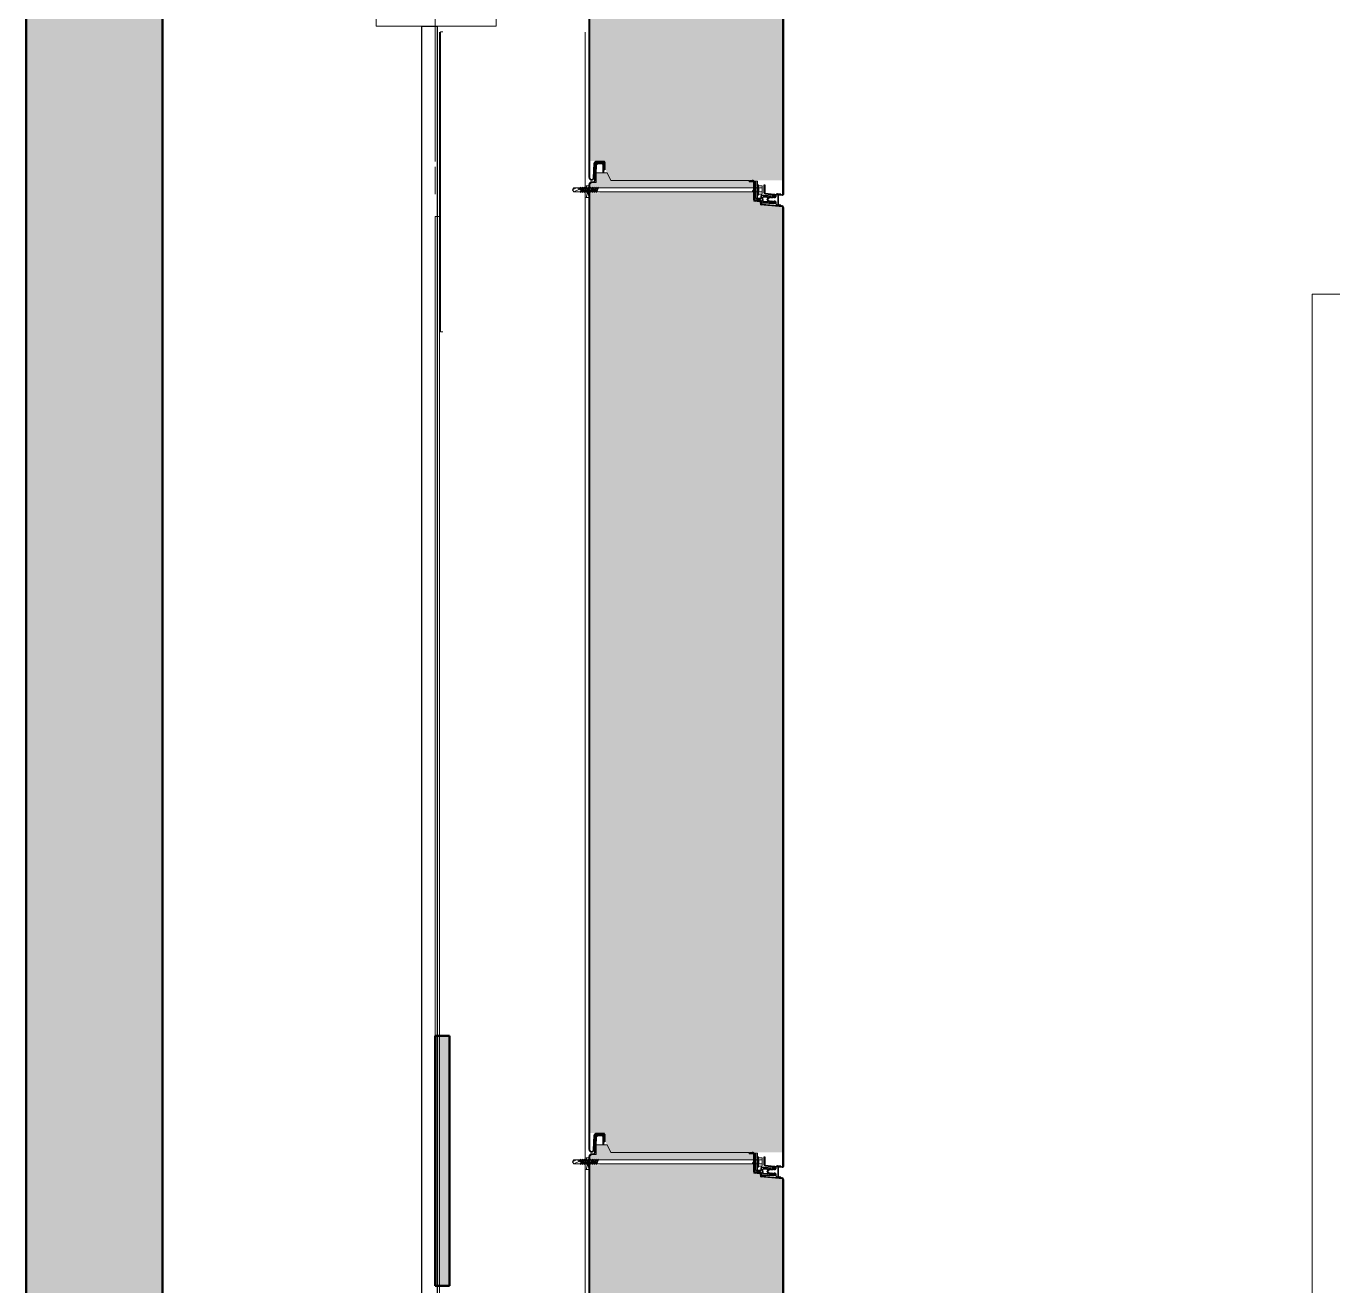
# Model space of a CAD drawing. Header units: millimetres. Extents: x -54677 to 188015, y -4000 to 32873.
# Drawn here: x 185647 to 186999, y 21517 to 22813 of the extents above; entities that cross this region are included whole.
import ezdxf

# ---------------------------------------------------------------- set-up
doc = ezdxf.new("R2010")
doc.units = ezdxf.units.MM
doc.header["$MEASUREMENT"] = 0
doc.linetypes.add('Dashed', pattern=[112.888889, 56.444445, -56.444445])
doc.linetypes.add('Double Dashed', pattern=[218.722215, 105.83333, -42.333331, 28.222222, -42.333331])
for name, color, linetype, lineweight in [('2D Layer_Pen_No__1', 7, 'Continuous', 13), ('2D Layer_Pen_No__173', 1, 'Continuous', 18), ('2D Layer_Pen_No__194', 7, 'Continuous', 25), ('2D Layer_Pen_No__3', 7, 'Continuous', 18), ('2D Layer_Pen_No__4', 7, 'Continuous', 20), ('2D Layer_Pen_No__5', 7, 'Continuous', 25), ('2D Layer_Pen_No__7', 7, 'Continuous', 35), ('New_2D Layer_Pen_No__1', 7, 'Continuous', 13), ('New_2D Layer_Pen_No__160', 5, 'Continuous', 200), ('New_2D Layer_Pen_No__87', 8, 'Continuous', 20), ('New_2D Layer_Pen_No__88', 8, 'Continuous', 20), ('New_2D Layer_Pen_No__90', 8, 'Continuous', 20)]:
    doc.layers.add(name, color=color, linetype=linetype, lineweight=lineweight)
for name, color, linetype, lineweight, true_color in [('2D Layer_Pen_No__241', 7, 'Continuous', 13, 0xc30c20), ('2D Layer_Pen_No__81', 7, 'Continuous', 20, 0x6a6a6a), ('New_2D Layer_Pen_No__147', 7, 'Continuous', 0, 0x606060), ('New_2D Layer_Pen_No__27', 7, 'Continuous', 50, 0x2a2a2a), ('New_2D Layer_Pen_No__30', 7, 'Continuous', 50, 0x2a2a2a)]:
    doc.layers.add(name, color=color, linetype=linetype, lineweight=lineweight, true_color=true_color)

msp = doc.modelspace()

# ---------------------------------------------------------------- hatches: boundary and pattern name
at = {"layer": '2D Layer_Pen_No__3', "linetype": 'Continuous'}
for points in [[(186235.7, 22671.6), (186239.7, 22671.6, -0.414214), (186241.3, 22669.9), (186242.2, 22669.9), (186242.2, 22672.5, 0.414214), (186241.2, 22673.6), (186234.1, 22673.6, 0.39896), (186232.1, 22671.7), (186232, 22669.9), (186233.2, 22669.9, -0.304072)], [(186235.7, 21671.6), (186239.7, 21671.6, -0.414214), (186241.3, 21669.9), (186242.2, 21669.9), (186242.2, 21672.5, 0.414214), (186241.2, 21673.6), (186234.1, 21673.6, 0.39896), (186232.1, 21671.7), (186232, 21669.9), (186233.2, 21669.9, -0.304072)]]:
    msp.add_hatch(color=256, dxfattribs=at).paths.add_polyline_path(points)
h = msp.add_hatch(dxfattribs=at)
h.set_pattern_fill('ANSI31_0002', color=256, style=0, pattern_type=2)
h.set_pattern_definition([(45, (185468.97, 22000.53), (-220.97, 220.97), [])])
h.paths.add_polyline_path([(186232, 22669.9), (186233.2, 22669.9, -0.304072), (186235.7, 22671.6), (186239.7, 22671.6, -0.414214), (186241.3, 22669.9), (186242.2, 22669.9), (186242.2, 22672.5, 0.414214), (186241.2, 22673.6), (186234.1, 22673.6, 0.39896), (186232.1, 22671.7)])
h = msp.add_hatch(dxfattribs=at)
h.set_pattern_fill('ANSI31_0002', color=256, style=0, pattern_type=2)
h.set_pattern_definition([(45, (185468.97, 21000.53), (-220.97, 220.97), [])])
h.paths.add_polyline_path([(186232, 21669.9), (186233.2, 21669.9, -0.304072), (186235.7, 21671.6), (186239.7, 21671.6, -0.414214), (186241.3, 21669.9), (186242.2, 21669.9), (186242.2, 21672.5, 0.414214), (186241.2, 21673.6), (186234.1, 21673.6, 0.39896), (186232.1, 21671.7)])
at = {"layer": '2D Layer_Pen_No__4', "linetype": 'Continuous', "lineweight": 0, "true_color": 0x000000}
for points in [[(186226.8, 23540), (186226.8, 22674), (186226.8, 22674.1), (186243.8, 22674.1), (186243.8, 22664.1), (186248.8, 22654.1), (186425.8, 22654.1), (186425.8, 23540)], [(186235.4, 22647.2), (186236.1, 22646.4), (186395.8, 22646.4), (186395.8, 22652.3, 0.085197), (186395.8, 22652.7), (186391.1, 22652.7), (186391.1, 22654.1), (186248.8, 22654.1), (186244.9, 22661.9), (186233.6, 22661.9), (186233.6, 22651.9), (186228.8, 22651.9), (186226.8, 22649.9), (186226.8, 22646.4), (186227.1, 22646.4), (186227.4, 22647.2), (186227.1, 22646), (186227.2, 22646), (186227.5, 22645.3), (186227.6, 22645.3), (186228.1, 22646.4), (186227.4, 22647.2)], [(186425.8, 22540), (186425.8, 22616), (186425.8, 22627), (186418.2, 22627.6), (186416.3, 22627.8), (186402.8, 22629), (186402.8, 22631.6, 0.177727), (186402.7, 22632), (186395.8, 22632.7), (186395.8, 22642), (186395.4, 22642.4), (186237.6, 22642.4), (186236.7, 22640.5), (186236.4, 22641.3), (186235.3, 22641.3), (186234.7, 22640.5), (186234.4, 22641.3), (186233.3, 22641.3), (186232.7, 22640.5), (186232.4, 22641.3), (186231.3, 22641.3), (186230.7, 22640.5), (186230.4, 22641.3), (186229.3, 22641.3), (186228.7, 22640.5), (186228.4, 22641.3), (186227.3, 22641.3), (186226.8, 22640.7), (186226.8, 22540)], [(186226.8, 22540), (186226.8, 21674), (186226.8, 21674.1), (186243.8, 21674.1), (186243.8, 21664.1), (186248.8, 21654.1), (186425.8, 21654.1), (186425.8, 22540)], [(186235.4, 21647.2), (186236.1, 21646.4), (186395.8, 21646.4), (186395.8, 21652.3, 0.085197), (186395.8, 21652.7), (186391.1, 21652.7), (186391.1, 21654.1), (186248.8, 21654.1), (186244.9, 21661.9), (186233.6, 21661.9), (186233.6, 21651.9), (186228.8, 21651.9), (186226.8, 21649.9), (186226.8, 21646.4), (186227.1, 21646.4), (186227.4, 21647.2), (186227.1, 21646), (186227.2, 21646), (186227.5, 21645.3), (186227.6, 21645.3), (186228.1, 21646.4), (186227.4, 21647.2)], [(186425.8, 21540), (186425.8, 21616), (186425.8, 21627), (186418.2, 21627.6), (186416.3, 21627.8), (186402.8, 21629), (186402.8, 21631.6, 0.177727), (186402.7, 21632), (186395.8, 21632.7), (186395.8, 21642), (186395.4, 21642.4), (186237.6, 21642.4), (186236.7, 21640.5), (186236.4, 21641.3), (186235.3, 21641.3), (186234.7, 21640.5), (186234.4, 21641.3), (186233.3, 21641.3), (186232.7, 21640.5), (186232.4, 21641.3), (186231.3, 21641.3), (186230.7, 21640.5), (186230.4, 21641.3), (186229.3, 21641.3), (186228.7, 21640.5), (186228.4, 21641.3), (186227.3, 21641.3), (186226.8, 21640.7), (186226.8, 21540)], [(186226.8, 21540), (186226.8, 20674), (186226.8, 20674.1), (186243.8, 20674.1), (186243.8, 20664.1), (186248.8, 20654.1), (186425.8, 20654.1), (186425.8, 21540)]]:
    msp.add_hatch(color=178, dxfattribs=at).paths.add_polyline_path(points)
at = {"layer": '2D Layer_Pen_No__4', "linetype": 'Continuous'}
h = msp.add_hatch(dxfattribs=at)
h.set_pattern_fill('INSUL_0002', color=256, style=0, pattern_type=2)
h.set_pattern_definition([(45, (185668.7, 21650), (-1591, 1591), []), (45, (185138.4, 22180.3), (-1591, 1591), [750, -750]), (45, (184608, 22710.7), (-1591, 1591), [750, -750])])
h.paths.add_polyline_path([(186397.9, 22646.4), (186395.8, 22652.3, 0.085197), (186395.8, 22652.7), (186391.1, 22652.7), (186391.1, 22654.1), (186248.8, 22654.1), (186244.9, 22661.9), (186233.6, 22661.9), (186233.6, 22651.9), (186228.8, 22651.9), (186226.8, 22649.9), (186226.8, 22645.6), (186227.2, 22646), (186227.5, 22645.3), (186228.5, 22645.3), (186229.2, 22646), (186229.5, 22645.3), (186230.5, 22645.3), (186231.2, 22646), (186231.5, 22645.3), (186232.5, 22645.3), (186233.2, 22646), (186233.5, 22645.3), (186234.5, 22645.3), (186235.2, 22646), (186237.6, 22646.4)])
h = msp.add_hatch(dxfattribs=at)
h.set_pattern_fill('INSUL_0002', color=256, style=0, pattern_type=2)
h.set_pattern_definition([(45, (185668.7, 20650), (-1591, 1591), []), (45, (185138.4, 21180.3), (-1591, 1591), [750, -750]), (45, (184608, 21710.7), (-1591, 1591), [750, -750])])
h.paths.add_polyline_path([(186397.9, 21646.4), (186395.8, 21652.3, 0.085197), (186395.8, 21652.7), (186391.1, 21652.7), (186391.1, 21654.1), (186248.8, 21654.1), (186244.9, 21661.9), (186233.6, 21661.9), (186233.6, 21651.9), (186228.8, 21651.9), (186226.8, 21649.9), (186226.8, 21645.6), (186227.2, 21646), (186227.5, 21645.3), (186228.5, 21645.3), (186229.2, 21646), (186229.5, 21645.3), (186230.5, 21645.3), (186231.2, 21646), (186231.5, 21645.3), (186232.5, 21645.3), (186233.2, 21646), (186233.5, 21645.3), (186234.5, 21645.3), (186235.2, 21646), (186237.6, 21646.4)])
at = {"layer": '2D Layer_Pen_No__7', "linetype": 'Continuous'}
h = msp.add_hatch(dxfattribs=at)
h.set_pattern_fill('ANSI31_0002', color=256, style=0, pattern_type=2)
h.set_pattern_definition([(135, (186303.94, 22518.55), (265.17, 265.17), [])])
h.paths.add_polyline_path([(186409.8, 22635, 0.512725), (186409.8, 22634.2), (186412.8, 22632.1, 0.645734), (186413.1, 22632.3), (186413, 22632.6), (186415.4, 22632.6), (186416.2, 22632.1, 0.645734), (186416.5, 22632.3), (186416.4, 22632.6), (186417.9, 22632.6, -0.414214), (186418.4, 22632.1), (186418.4, 22630.8, 0.185503), (186418.6, 22630.1), (186419.9, 22628.7, 0.189692), (186420.6, 22628.4), (186423.3, 22628.1, 0.78441), (186423.4, 22628.7), (186421.7, 22629.1, -0.34718), (186420.9, 22630.1), (186420.9, 22638.4, -0.396857), (186421.8, 22639.4), (186423.5, 22639.5, 0.78441), (186423.5, 22640.1), (186420.2, 22640.4, 0.235302), (186419.4, 22640), (186418.6, 22639.2, 0.185503), (186418.4, 22638.5), (186418.4, 22637.1, -0.414214), (186417.9, 22636.6), (186416.4, 22636.6), (186416.5, 22637, 0.645734), (186416.2, 22637.2), (186415.4, 22636.6), (186413, 22636.6), (186413.1, 22637, 0.645734), (186412.8, 22637.2)])
h.paths.add_polyline_path([(186411.2, 22634.5, -0.512725), (186411.2, 22634.8), (186412.4, 22635.6, -0.157084), (186412.6, 22635.7), (186414.9, 22635.7), (186414.4, 22634.6), (186414.9, 22633.5), (186412.6, 22633.5, -0.157084), (186412.4, 22633.6)], flags=0)
h.paths.add_polyline_path([(186415.3, 22634.6), (186415.8, 22635.7), (186418.7, 22635.7, -0.414214), (186418.9, 22635.5), (186418.9, 22633.7, -0.414214), (186418.7, 22633.5), (186415.8, 22633.5)], flags=0)
h = msp.add_hatch(dxfattribs=at)
h.set_pattern_fill('ANSI31_0002', color=256, style=0, pattern_type=2)
h.set_pattern_definition([(135, (186303.94, 21518.55), (265.17, 265.17), [])])
h.paths.add_polyline_path([(186409.8, 21635, 0.512725), (186409.8, 21634.2), (186412.8, 21632.1, 0.645734), (186413.1, 21632.3), (186413, 21632.6), (186415.4, 21632.6), (186416.2, 21632.1, 0.645734), (186416.5, 21632.3), (186416.4, 21632.6), (186417.9, 21632.6, -0.414214), (186418.4, 21632.1), (186418.4, 21630.8, 0.185503), (186418.6, 21630.1), (186419.9, 21628.7, 0.189692), (186420.6, 21628.4), (186423.3, 21628.1, 0.78441), (186423.4, 21628.7), (186421.7, 21629.1, -0.34718), (186420.9, 21630.1), (186420.9, 21638.4, -0.396857), (186421.8, 21639.4), (186423.5, 21639.5, 0.78441), (186423.5, 21640.1), (186420.2, 21640.4, 0.235302), (186419.4, 21640), (186418.6, 21639.2, 0.185503), (186418.4, 21638.5), (186418.4, 21637.1, -0.414214), (186417.9, 21636.6), (186416.4, 21636.6), (186416.5, 21637, 0.645734), (186416.2, 21637.2), (186415.4, 21636.6), (186413, 21636.6), (186413.1, 21637, 0.645734), (186412.8, 21637.2)])
h.paths.add_polyline_path([(186411.2, 21634.5, -0.512725), (186411.2, 21634.8), (186412.4, 21635.6, -0.157084), (186412.6, 21635.7), (186414.9, 21635.7), (186414.4, 21634.6), (186414.9, 21633.5), (186412.6, 21633.5, -0.157084), (186412.4, 21633.6)], flags=0)
h.paths.add_polyline_path([(186415.3, 21634.6), (186415.8, 21635.7), (186418.7, 21635.7, -0.414214), (186418.9, 21635.5), (186418.9, 21633.7, -0.414214), (186418.7, 21633.5), (186415.8, 21633.5)], flags=0)
at = {"layer": 'New_2D Layer_Pen_No__147', "linetype": 'Continuous'}
h = msp.add_hatch(dxfattribs=at)
h.set_pattern_fill('Structural_Concrete_0002', color=256, style=0, pattern_type=2)
h.set_pattern_definition([(45, (160184.87, 11417.11), (-73.4847, 73.4847), [10, -50]), (45, (160169.34, 11475.06), (-73.4847, 73.4847), [10, -50]), (105, (160184.87, 11417.11), (100.38196, 26.89726), [10, -50]), (105, (160227.3, 11459.54), (100.38196, 26.89726), [10, -50]), (165, (160191.94, 11424.18), (26.89726, 100.38196), [10, -50]), (165, (160234.37, 11466.61), (26.89726, 100.38196), [10, -50]), (45, (160177.802, 11424.18), (-14.142136, 14.142136), [0, -20, 0, -30]), (90, (160184.873, 11431.25), (-20, 0), [0, -15, 0, -25])])
h.paths.add_polyline_path([(185647.3, 11367.1), (185787.3, 11367.1), (185787.3, 31517.1), (185647.3, 31517.1)])
at = {"layer": 'New_2D Layer_Pen_No__160', "linetype": 'Continuous', "lineweight": 0, "true_color": 0x00007f}
msp.add_hatch(color=176, dxfattribs=at).paths.add_polyline_path([(186082.9, 21774.2), (186067.9, 21774.2), (186067.9, 21517), (186082.9, 21517)])

# ---------------------------------------------------------------- linework, layer by layer
at = {"layer": '2D Layer_Pen_No__1', "linetype": 'Continuous'}
for p, q in [((186399.5, 22653.4), (186396.5, 22653.4)), ((186396.5, 22653.4), (186396.5, 22653.1)), ((186399.5, 22644.4), (186399.5, 22653.4)), ((186400.7, 22649.7), (186399.5, 22649.7)), ((186399.5, 22649.7), (186399.5, 22639.1)), ((186400.7, 22639.1), (186400.7, 22649.7)), ((186209.3, 22644.4), (186213.5, 22646.4)), ((186209.3, 22644.4), (186210.6, 22646.4)), ((186209.3, 22644.4), (186210.6, 22642.4)), ((186217.1, 22646.4), (186210.6, 22646.4)), ((186210.6, 22642.4), (186215.8, 22644.7)), ((186217, 22642.4), (186210.6, 22642.4)), ((186213.5, 22646.4), (186216.4, 22645.6)), ((186216.4, 22645.6), (186215.8, 22644.7)), ((186217.3, 22642.4), (186216.3, 22642.4)), ((186217.4, 22647.2), (186217, 22645.4)), ((186217.4, 22647.2), (186217, 22646.1)), ((186218.1, 22646.4), (186217, 22644)), ((186217, 22646.1), (186217, 22644)), ((186219.4, 22647.2), (186217.3, 22642.4)), ((186217.3, 22642.4), (186217.9, 22641.7)), ((186218.1, 22646.4), (186217.4, 22647.2)), ((186219.4, 22647.2), (186217.9, 22641.7)), ((186220.1, 22646.4), (186217.9, 22641.7)), ((186219.1, 22646.4), (186218.1, 22646.4)), ((186219.3, 22642.4), (186218.3, 22642.4)), ((186221.4, 22647.2), (186219.3, 22642.4)), ((186219.3, 22642.4), (186219.9, 22641.7)), ((186220.1, 22646.4), (186219.4, 22647.2)), ((186221.4, 22647.2), (186219.9, 22641.7)), ((186222.1, 22646.4), (186219.9, 22641.7)), ((186221.1, 22646.4), (186220.1, 22646.4)), ((186221.3, 22642.4), (186220.3, 22642.4)), ((186223.4, 22647.2), (186221.3, 22642.4)), ((186221.3, 22642.4), (186221.9, 22641.7)), ((186222.1, 22646.4), (186221.4, 22647.2)), ((186223.4, 22647.2), (186221.9, 22641.7)), ((186224.1, 22646.4), (186221.9, 22641.7)), ((186223.1, 22646.4), (186222.1, 22646.4)), ((186223.3, 22642.4), (186222.3, 22642.4)), ((186225.4, 22647.2), (186223.3, 22642.4)), ((186223.3, 22642.4), (186223.9, 22641.7)), ((186224.1, 22646.4), (186223.4, 22647.2)), ((186225.4, 22647.2), (186223.9, 22641.7)), ((186226.1, 22646.4), (186223.9, 22641.7)), ((186225.1, 22646.4), (186224.1, 22646.4)), ((186225.3, 22642.4), (186224.3, 22642.4)), ((186227.4, 22647.2), (186225.3, 22642.4)), ((186225.3, 22642.4), (186225.9, 22641.7)), ((186226.1, 22646.4), (186225.4, 22647.2)), ((186227.4, 22647.2), (186225.9, 22641.7)), ((186228.1, 22646.4), (186225.9, 22641.7)), ((186227.1, 22646.4), (186226.1, 22646.4)), ((186227.3, 22642.4), (186226.3, 22642.4)), ((186229.4, 22647.2), (186227.3, 22642.4)), ((186227.3, 22642.4), (186227.9, 22641.7)), ((186228.1, 22646.4), (186227.4, 22647.2)), ((186229.4, 22647.2), (186227.9, 22641.7)), ((186230.1, 22646.4), (186227.9, 22641.7)), ((186229.1, 22646.4), (186228.1, 22646.4)), ((186229.3, 22642.4), (186228.3, 22642.4)), ((186231.4, 22647.2), (186229.3, 22642.4)), ((186229.3, 22642.4), (186229.9, 22641.7)), ((186230.1, 22646.4), (186229.4, 22647.2)), ((186231.4, 22647.2), (186229.9, 22641.7)), ((186232.1, 22646.4), (186229.9, 22641.7)), ((186231.1, 22646.4), (186230.1, 22646.4)), ((186231.3, 22642.4), (186230.3, 22642.4)), ((186233.4, 22647.2), (186231.3, 22642.4)), ((186231.3, 22642.4), (186231.9, 22641.7)), ((186232.1, 22646.4), (186231.4, 22647.2)), ((186233.4, 22647.2), (186231.9, 22641.7)), ((186234.1, 22646.4), (186231.9, 22641.7)), ((186233.1, 22646.4), (186232.1, 22646.4)), ((186233.3, 22642.4), (186232.3, 22642.4)), ((186235.4, 22647.2), (186233.3, 22642.4)), ((186233.3, 22642.4), (186233.9, 22641.7)), ((186234.1, 22646.4), (186233.4, 22647.2)), ((186235.4, 22647.2), (186233.9, 22641.7)), ((186236.1, 22646.4), (186233.9, 22641.7)), ((186235.1, 22646.4), (186234.1, 22646.4)), ((186399.5, 22642.4), (186234.3, 22642.4)), ((186236.1, 22646.4), (186235.4, 22647.2)), ((186399.5, 22646.4), (186236.1, 22646.4)), ((186400.7, 22639.1), (186399.5, 22639.1)), ((186399.5, 22635.5), (186399.5, 22639.1)), ((186404, 22648.7), (186400.7, 22648.7)), ((186404.1, 22646.5), (186400.7, 22646.5)), ((186404.1, 22642.3), (186400.7, 22642.3)), ((186404, 22640.1), (186400.7, 22640.1)), ((186401.1, 22642.3), (186401.1, 22646.5)), ((186404.5, 22644.4), (186404.5, 22647.5)), ((186404.5, 22644.4), (186404.5, 22641.3)), ((186399.5, 21653.4), (186396.5, 21653.4)), ((186396.5, 21653.4), (186396.5, 21653.1)), ((186399.5, 21644.4), (186399.5, 21653.4)), ((186400.7, 21649.7), (186399.5, 21649.7)), ((186399.5, 21649.7), (186399.5, 21639.1)), ((186400.7, 21639.1), (186400.7, 21649.7)), ((186209.3, 21644.4), (186213.5, 21646.4)), ((186209.3, 21644.4), (186210.6, 21646.4)), ((186209.3, 21644.4), (186210.6, 21642.4)), ((186217.1, 21646.4), (186210.6, 21646.4)), ((186210.6, 21642.4), (186215.8, 21644.7)), ((186217, 21642.4), (186210.6, 21642.4)), ((186213.5, 21646.4), (186216.4, 21645.6)), ((186216.4, 21645.6), (186215.8, 21644.7)), ((186217.3, 21642.4), (186216.3, 21642.4)), ((186217.4, 21647.2), (186217, 21645.4)), ((186217.4, 21647.2), (186217, 21646.1)), ((186218.1, 21646.4), (186217, 21644)), ((186217, 21646.1), (186217, 21644)), ((186219.4, 21647.2), (186217.3, 21642.4)), ((186217.3, 21642.4), (186217.9, 21641.7)), ((186218.1, 21646.4), (186217.4, 21647.2)), ((186219.4, 21647.2), (186217.9, 21641.7)), ((186220.1, 21646.4), (186217.9, 21641.7)), ((186219.1, 21646.4), (186218.1, 21646.4)), ((186219.3, 21642.4), (186218.3, 21642.4)), ((186221.4, 21647.2), (186219.3, 21642.4)), ((186219.3, 21642.4), (186219.9, 21641.7)), ((186220.1, 21646.4), (186219.4, 21647.2)), ((186221.4, 21647.2), (186219.9, 21641.7)), ((186222.1, 21646.4), (186219.9, 21641.7)), ((186221.1, 21646.4), (186220.1, 21646.4)), ((186221.3, 21642.4), (186220.3, 21642.4)), ((186223.4, 21647.2), (186221.3, 21642.4)), ((186221.3, 21642.4), (186221.9, 21641.7)), ((186222.1, 21646.4), (186221.4, 21647.2)), ((186223.4, 21647.2), (186221.9, 21641.7)), ((186224.1, 21646.4), (186221.9, 21641.7)), ((186223.1, 21646.4), (186222.1, 21646.4)), ((186223.3, 21642.4), (186222.3, 21642.4)), ((186225.4, 21647.2), (186223.3, 21642.4)), ((186223.3, 21642.4), (186223.9, 21641.7)), ((186224.1, 21646.4), (186223.4, 21647.2)), ((186225.4, 21647.2), (186223.9, 21641.7)), ((186226.1, 21646.4), (186223.9, 21641.7)), ((186225.1, 21646.4), (186224.1, 21646.4)), ((186225.3, 21642.4), (186224.3, 21642.4)), ((186227.4, 21647.2), (186225.3, 21642.4)), ((186225.3, 21642.4), (186225.9, 21641.7)), ((186226.1, 21646.4), (186225.4, 21647.2)), ((186227.4, 21647.2), (186225.9, 21641.7)), ((186228.1, 21646.4), (186225.9, 21641.7)), ((186227.1, 21646.4), (186226.1, 21646.4)), ((186227.3, 21642.4), (186226.3, 21642.4)), ((186229.4, 21647.2), (186227.3, 21642.4)), ((186227.3, 21642.4), (186227.9, 21641.7)), ((186228.1, 21646.4), (186227.4, 21647.2)), ((186229.4, 21647.2), (186227.9, 21641.7)), ((186230.1, 21646.4), (186227.9, 21641.7)), ((186229.1, 21646.4), (186228.1, 21646.4)), ((186229.3, 21642.4), (186228.3, 21642.4)), ((186231.4, 21647.2), (186229.3, 21642.4)), ((186229.3, 21642.4), (186229.9, 21641.7)), ((186230.1, 21646.4), (186229.4, 21647.2)), ((186231.4, 21647.2), (186229.9, 21641.7)), ((186232.1, 21646.4), (186229.9, 21641.7)), ((186231.1, 21646.4), (186230.1, 21646.4)), ((186231.3, 21642.4), (186230.3, 21642.4)), ((186233.4, 21647.2), (186231.3, 21642.4)), ((186231.3, 21642.4), (186231.9, 21641.7)), ((186232.1, 21646.4), (186231.4, 21647.2)), ((186233.4, 21647.2), (186231.9, 21641.7)), ((186234.1, 21646.4), (186231.9, 21641.7)), ((186233.1, 21646.4), (186232.1, 21646.4)), ((186233.3, 21642.4), (186232.3, 21642.4)), ((186235.4, 21647.2), (186233.3, 21642.4)), ((186233.3, 21642.4), (186233.9, 21641.7)), ((186234.1, 21646.4), (186233.4, 21647.2)), ((186235.4, 21647.2), (186233.9, 21641.7)), ((186236.1, 21646.4), (186233.9, 21641.7)), ((186235.1, 21646.4), (186234.1, 21646.4)), ((186399.5, 21642.4), (186234.3, 21642.4)), ((186236.1, 21646.4), (186235.4, 21647.2)), ((186399.5, 21646.4), (186236.1, 21646.4)), ((186400.7, 21639.1), (186399.5, 21639.1)), ((186399.5, 21635.5), (186399.5, 21639.1)), ((186404, 21648.7), (186400.7, 21648.7)), ((186404.1, 21646.5), (186400.7, 21646.5)), ((186404.1, 21642.3), (186400.7, 21642.3)), ((186404, 21640.1), (186400.7, 21640.1)), ((186401.1, 21642.3), (186401.1, 21646.5)), ((186404.5, 21644.4), (186404.5, 21647.5)), ((186404.5, 21644.4), (186404.5, 21641.3))]:
    msp.add_line(p, q, dxfattribs=at)
for centre, radius, start, end in [((186402.9, 22647.5), 1.55, 318.7018, 49.0336), ((186402.9, 22641.3), 1.55, 310.9664, 41.2982), ((186397.9, 22644.3), 6.54, 1.0349, 19.8241), ((186397.9, 22644.5), 6.54, 340.1759, 358.9651), ((186402.9, 21647.5), 1.55, 318.7018, 49.0336), ((186402.9, 21641.3), 1.55, 310.9664, 41.2982), ((186397.9, 21644.3), 6.54, 1.0349, 19.8241), ((186397.9, 21644.5), 6.54, 340.1759, 358.9651)]:
    msp.add_arc(centre, radius, start, end, dxfattribs=at)
at = {"layer": '2D Layer_Pen_No__173', "linetype": 'Double Dashed'}
msp.add_line((186067.9, 32440), (186067.9, 10068), dxfattribs=at)
at = {"layer": '2D Layer_Pen_No__194', "linetype": 'Continuous', "flags": 128}
msp.add_lwpolyline([(186054.4, 22812.7), (186069.9, 22812.7), (186069.9, 19466.7), (186054.4, 19466.7)], close=True, dxfattribs=at)
at = {"layer": '2D Layer_Pen_No__241', "linetype": 'Dashed'}
msp.add_line((186067.9, 9917.1), (186067.9, 32404.7), dxfattribs=at)
at = {"layer": '2D Layer_Pen_No__3', "linetype": 'Continuous'}
for p, q in [((186232.1, 22671.7), (186232, 22669.9)), ((186232.1, 22671.7), (186232, 22669.9)), ((186233.2, 22669.9), (186232, 22669.9)), ((186233.2, 22669.9), (186232, 22669.9)), ((186241.2, 22673.6), (186234.1, 22673.6)), ((186241.2, 22673.6), (186234.1, 22673.6)), ((186235.7, 22671.6), (186239.7, 22671.6)), ((186235.7, 22671.6), (186239.7, 22671.6)), ((186241.3, 22669.9), (186242.2, 22669.9)), ((186241.3, 22669.9), (186242.2, 22669.9)), ((186242.2, 22669.9), (186242.2, 22672.5)), ((186242.2, 22669.9), (186242.2, 22672.5)), ((186223.4, 22648.6), (186226.3, 22648.6)), ((186223.4, 22648.6), (186226.3, 22636.6)), ((186223.4, 22636.6), (186226.3, 22648.6)), ((186223.4, 22636.6), (186226.3, 22636.6)), ((186232.1, 21671.7), (186232, 21669.9)), ((186232.1, 21671.7), (186232, 21669.9)), ((186233.2, 21669.9), (186232, 21669.9)), ((186233.2, 21669.9), (186232, 21669.9)), ((186241.2, 21673.6), (186234.1, 21673.6)), ((186241.2, 21673.6), (186234.1, 21673.6)), ((186235.7, 21671.6), (186239.7, 21671.6)), ((186235.7, 21671.6), (186239.7, 21671.6)), ((186241.3, 21669.9), (186242.2, 21669.9)), ((186241.3, 21669.9), (186242.2, 21669.9)), ((186242.2, 21669.9), (186242.2, 21672.5)), ((186242.2, 21669.9), (186242.2, 21672.5)), ((186223.4, 21648.6), (186226.3, 21648.6)), ((186223.4, 21648.6), (186226.3, 21636.6)), ((186223.4, 21636.6), (186226.3, 21648.6)), ((186223.4, 21636.6), (186226.3, 21636.6))]:
    msp.add_line(p, q, dxfattribs=at)
for centre, radius, start, end in [((186234.1, 22671.6), 2, 90, 177.0001), ((186234.1, 22671.6), 2, 90, 177.0001), ((186235.7, 22668.9), 2.63, 90, 157.6522), ((186235.7, 22668.9), 2.63, 90, 157.6522), ((186239.7, 22669.9), 1.63, 360, 90), ((186239.7, 22669.9), 1.63, 360, 90), ((186241.2, 22672.5), 1.08, 359.9999, 90), ((186241.2, 22672.5), 1.08, 359.9999, 90), ((186234.1, 21671.6), 2, 90, 177.0001), ((186234.1, 21671.6), 2, 90, 177.0001), ((186235.7, 21668.9), 2.63, 90, 157.6522), ((186235.7, 21668.9), 2.63, 90, 157.6522), ((186239.7, 21669.9), 1.63, 360, 90), ((186239.7, 21669.9), 1.63, 360, 90), ((186241.2, 21672.5), 1.08, 359.9999, 90), ((186241.2, 21672.5), 1.08, 359.9999, 90)]:
    msp.add_arc(centre, radius, start, end, dxfattribs=at)
at = {"layer": '2D Layer_Pen_No__4', "linetype": 'Continuous'}
for p, q in [((186425.8, 22639.7), (186425.8, 22694.7)), ((186226.8, 22649.9), (186228.8, 22651.9)), ((186228.8, 22651.9), (186233.6, 22651.9)), ((186233.6, 22661.9), (186244.9, 22661.9)), ((186233.6, 22651.9), (186233.6, 22661.9)), ((186244.9, 22661.9), (186248.8, 22654.1)), ((186248.8, 22654.1), (186391.1, 22654.1)), ((186389.7, 22654.1), (186391.1, 22654.1)), ((186391.1, 22654.1), (186391.1, 22652.7)), ((186391.1, 22652.7), (186395.8, 22652.7)), ((186395.8, 22646.3), (186395.8, 22652.7)), ((186395.8, 22644.8), (186394.5, 22643.5)), ((186394.5, 22643.5), (186395.8, 22642)), ((186395.8, 22642), (186395.8, 22632.7)), ((186395.8, 22632.7), (186402.8, 22632)), ((186402.8, 22632), (186402.8, 22629)), ((186402.8, 22629), (186425.8, 22627)), ((186425.8, 21639.7), (186425.8, 21694.7)), ((186226.8, 21649.9), (186228.8, 21651.9)), ((186228.8, 21651.9), (186233.6, 21651.9)), ((186233.6, 21661.9), (186244.9, 21661.9)), ((186233.6, 21651.9), (186233.6, 21661.9)), ((186244.9, 21661.9), (186248.8, 21654.1)), ((186248.8, 21654.1), (186391.1, 21654.1)), ((186389.7, 21654.1), (186391.1, 21654.1)), ((186391.1, 21654.1), (186391.1, 21652.7)), ((186391.1, 21652.7), (186395.8, 21652.7)), ((186395.8, 21646.3), (186395.8, 21652.7)), ((186395.8, 21644.8), (186394.5, 21643.5)), ((186394.5, 21643.5), (186395.8, 21642)), ((186395.8, 21642), (186395.8, 21632.7)), ((186395.8, 21632.7), (186402.8, 21632)), ((186402.8, 21632), (186402.8, 21629)), ((186402.8, 21629), (186425.8, 21627))]:
    msp.add_line(p, q, dxfattribs=at)
at = {"layer": '2D Layer_Pen_No__5', "linetype": 'Continuous'}
for p, q in [((186226.3, 22694.7), (186226.3, 23649.9)), ((186226.3, 22657), (186226.3, 22694.7)), ((186232.1, 22671.7), (186231.3, 22656.9)), ((186232.3, 22654.4), (186233.1, 22669.1)), ((186241.2, 22673.5), (186234.1, 22673.5)), ((186235.7, 22671.6), (186239.7, 22671.6)), ((186241.3, 22662.6), (186240.8, 22662.6)), ((186241.3, 22669.9), (186241.3, 22662.6)), ((186242.2, 22665.1), (186242.2, 22672.5)), ((186242.7, 22665.1), (186242.2, 22665.1)), ((186226.3, 21694.7), (186226.3, 22649.9)), ((186228.9, 22652.6), (186229.8, 22652.6)), ((186229.8, 22652.6), (186230.3, 22652.6)), ((186391.6, 22654), (186394.4, 22654.3)), ((186391.6, 22653.3), (186391.6, 22654)), ((186394.4, 22653.6), (186391.6, 22653.3)), ((186395.8, 22644.8), (186395.8, 22652.3)), ((186396.5, 22652.3), (186396.5, 22644.5)), ((186394.6, 22643.5), (186395.8, 22644.8)), ((186395.8, 22642.2), (186394.6, 22643.5)), ((186396.5, 22644.5), (186395.5, 22643.5)), ((186395.5, 22643.5), (186396.5, 22642.5)), ((186395.8, 22634.2), (186395.8, 22642.2)), ((186396.5, 22642.5), (186396.5, 22634.1)), ((186397.2, 22633.4), (186402.2, 22633)), ((186402.2, 22632.3), (186397.2, 22632.7)), ((186402.8, 22630.6), (186402.8, 22631.6)), ((186403.5, 22631.5), (186403.5, 22630.5)), ((186404.2, 22629.8), (186424.9, 22628)), ((186424.9, 22627.3), (186404.2, 22629.1)), ((186226.3, 21657), (186226.3, 21694.7)), ((186232.1, 21671.7), (186231.3, 21656.9)), ((186232.3, 21654.4), (186233.1, 21669.1)), ((186241.2, 21673.5), (186234.1, 21673.5)), ((186235.7, 21671.6), (186239.7, 21671.6)), ((186241.3, 21662.6), (186240.8, 21662.6)), ((186241.3, 21669.9), (186241.3, 21662.6)), ((186242.2, 21665.1), (186242.2, 21672.5)), ((186242.7, 21665.1), (186242.2, 21665.1)), ((186226.3, 20694.7), (186226.3, 21649.9)), ((186228.9, 21652.6), (186229.8, 21652.6)), ((186229.8, 21652.6), (186230.3, 21652.6)), ((186391.6, 21654), (186394.4, 21654.3)), ((186391.6, 21653.3), (186391.6, 21654)), ((186394.4, 21653.6), (186391.6, 21653.3)), ((186395.8, 21644.8), (186395.8, 21652.3)), ((186396.5, 21652.3), (186396.5, 21644.5)), ((186394.6, 21643.5), (186395.8, 21644.8)), ((186395.8, 21642.2), (186394.6, 21643.5)), ((186396.5, 21644.5), (186395.5, 21643.5)), ((186395.5, 21643.5), (186396.5, 21642.5)), ((186395.8, 21634.2), (186395.8, 21642.2)), ((186396.5, 21642.5), (186396.5, 21634.1)), ((186397.2, 21633.4), (186402.2, 21633)), ((186402.2, 21632.3), (186397.2, 21632.7)), ((186402.8, 21630.6), (186402.8, 21631.6)), ((186403.5, 21631.5), (186403.5, 21630.5)), ((186404.2, 21629.8), (186424.9, 21628)), ((186424.9, 21627.3), (186404.2, 21629.1))]:
    msp.add_line(p, q, dxfattribs=at)
at = {"layer": '2D Layer_Pen_No__5', "linetype": 'Continuous', "flags": 128}
for points in [[(186240.8, 23662.6), (186240.8, 23669.9, 0.414214), (186239.7, 23671.1), (186235.7, 23671.1, 0.39896), (186233.6, 23669), (186232.8, 23654.4, -0.39896), (186230.3, 23652.1), (186229.8, 23652.1), (186228.9, 23652.1, 0.414214), (186226.8, 23649.9), (186226.8, 22694.7)], [(186426.5, 23626.3), (186426.5, 22640.2, -0.440011), (186424.9, 22638.7), (186413.5, 22639.7), (186407.9, 22640.2, -0.388879), (186406.5, 22641.7), (186406.5, 22649.6), (186407.2, 22649.6), (186407.2, 22641.6, 0.388879), (186407.8, 22640.9), (186413.7, 22640.4), (186425, 22639.4, 0.440011), (186425.8, 22640.1), (186425.8, 23626.3)], [(186226.8, 22694.7), (186226.8, 22657, 0.974157), (186230.8, 22656.9), (186231.6, 22671.7, -0.39896), (186234.1, 22674), (186241.2, 22674, -0.414214), (186242.7, 22672.5), (186242.7, 22665.1)], [(186240.8, 22662.6), (186240.8, 22669.9, 0.414214), (186239.7, 22671.1), (186235.7, 22671.1, 0.39896), (186233.6, 22669), (186232.8, 22654.4, -0.39896), (186230.3, 22652.1), (186229.8, 22652.1), (186228.9, 22652.1, 0.414214), (186226.8, 22649.9), (186226.8, 21694.7)], [(186426.5, 22626.3), (186426.5, 21640.2, -0.440011), (186424.9, 21638.7), (186413.5, 21639.7), (186407.9, 21640.2, -0.388879), (186406.5, 21641.7), (186406.5, 21649.6), (186407.2, 21649.6), (186407.2, 21641.6, 0.388879), (186407.8, 21640.9), (186413.7, 21640.4), (186425, 21639.4, 0.440011), (186425.8, 21640.1), (186425.8, 22626.3)], [(186226.8, 21694.7), (186226.8, 21657, 0.974157), (186230.8, 21656.9), (186231.6, 21671.7, -0.39896), (186234.1, 21674), (186241.2, 21674, -0.414214), (186242.7, 21672.5), (186242.7, 21665.1)], [(186240.8, 21662.6), (186240.8, 21669.9, 0.414214), (186239.7, 21671.1), (186235.7, 21671.1, 0.39896), (186233.6, 21669), (186232.8, 21654.4, -0.39896), (186230.3, 21652.1), (186229.8, 21652.1), (186228.9, 21652.1, 0.414214), (186226.8, 21649.9), (186226.8, 20694.7)], [(186426.5, 21626.3), (186426.5, 20640.2, -0.440011), (186424.9, 20638.7), (186413.5, 20639.7), (186407.9, 20640.2, -0.388879), (186406.5, 20641.7), (186406.5, 20649.6), (186407.2, 20649.6), (186407.2, 20641.6, 0.388879), (186407.8, 20640.9), (186413.7, 20640.4), (186425, 20639.4, 0.440011), (186425.8, 20640.1), (186425.8, 21626.3)]]:
    msp.add_lwpolyline(points, format="xyb", dxfattribs=at)
at = {"layer": '2D Layer_Pen_No__5', "linetype": 'Continuous'}
for centre, radius, start, end in [((186234.1, 22671.5), 2, 90, 177.0001), ((186235.7, 22668.9), 2.63, 90, 177), ((186239.7, 22669.9), 1.63, 360, 90), ((186241.2, 22672.5), 1.08, 359.9999, 90), ((186228.8, 22657), 2.5, 180, 357), ((186228.9, 22649.9), 2.63, 90, 180), ((186230.3, 22654.6), 2, 269.9999, 357), ((186394.5, 22652.3), 2, 360, 95), ((186394.5, 22652.3), 1.3, 0, 95), ((186397.3, 22634.2), 1.5, 180, 265), ((186397.2, 22634.1), 0.7, 180, 265), ((186402, 22631.5), 1.5, 0, 85), ((186402.1, 22631.6), 0.7, 0, 84.9999), ((186404.3, 22630.6), 1.5, 180, 265), ((186404.2, 22630.5), 0.7, 180, 265), ((186424.8, 22626.3), 1.7, 0, 85), ((186424.8, 22626.3), 1, 0, 85), ((186234.1, 21671.5), 2, 90, 177.0001), ((186235.7, 21668.9), 2.63, 90, 177), ((186239.7, 21669.9), 1.63, 360, 90), ((186241.2, 21672.5), 1.08, 359.9999, 90), ((186228.8, 21657), 2.5, 180, 357), ((186228.9, 21649.9), 2.63, 90, 180), ((186230.3, 21654.6), 2, 269.9999, 357), ((186394.5, 21652.3), 2, 360, 95), ((186394.5, 21652.3), 1.3, 0, 95), ((186397.3, 21634.2), 1.5, 180, 265), ((186397.2, 21634.1), 0.7, 180, 265), ((186402, 21631.5), 1.5, 0, 85), ((186402.1, 21631.6), 0.7, 0, 84.9999), ((186404.3, 21630.6), 1.5, 180, 265), ((186404.2, 21630.5), 0.7, 180, 265), ((186424.8, 21626.3), 1.7, 0, 85), ((186424.8, 21626.3), 1, 0, 85)]:
    msp.add_arc(centre, radius, start, end, dxfattribs=at)
at = {"layer": '2D Layer_Pen_No__7', "linetype": 'Continuous'}
for p, q in [((186412.8, 22637.2), (186409.8, 22635)), ((186413, 22636.6), (186413.1, 22636.9)), ((186415.4, 22636.6), (186413, 22636.6)), ((186416.2, 22637.2), (186415.4, 22636.6)), ((186416.4, 22636.6), (186416.5, 22636.9)), ((186417.9, 22636.6), (186416.4, 22636.6)), ((186418.4, 22637.1), (186418.4, 22638.5)), ((186419.4, 22640), (186418.6, 22639.2)), ((186423.4, 22640.1), (186420.2, 22640.4)), ((186420.9, 22630.1), (186420.9, 22638.4)), ((186423.4, 22639.5), (186421.8, 22639.4)), ((186412.8, 22632.1), (186409.8, 22634.2)), ((186415.4, 22632.6), (186413, 22632.6)), ((186413, 22632.6), (186413.1, 22632.3)), ((186416.2, 22632.1), (186415.4, 22632.6)), ((186417.9, 22632.6), (186416.4, 22632.6)), ((186416.4, 22632.6), (186416.5, 22632.3)), ((186418.4, 22630.8), (186418.4, 22632.1)), ((186419.9, 22628.7), (186418.6, 22630.1)), ((186423.2, 22628.1), (186420.6, 22628.4)), ((186423.3, 22628.7), (186421.7, 22629.1)), ((186412.8, 21637.2), (186409.8, 21635)), ((186413, 21636.6), (186413.1, 21636.9)), ((186415.4, 21636.6), (186413, 21636.6)), ((186416.2, 21637.2), (186415.4, 21636.6)), ((186416.4, 21636.6), (186416.5, 21636.9)), ((186417.9, 21636.6), (186416.4, 21636.6)), ((186418.4, 21637.1), (186418.4, 21638.5)), ((186419.4, 21640), (186418.6, 21639.2)), ((186423.4, 21640.1), (186420.2, 21640.4)), ((186420.9, 21630.1), (186420.9, 21638.4)), ((186423.4, 21639.5), (186421.8, 21639.4)), ((186412.8, 21632.1), (186409.8, 21634.2)), ((186415.4, 21632.6), (186413, 21632.6)), ((186413, 21632.6), (186413.1, 21632.3)), ((186416.2, 21632.1), (186415.4, 21632.6)), ((186417.9, 21632.6), (186416.4, 21632.6)), ((186416.4, 21632.6), (186416.5, 21632.3)), ((186418.4, 21630.8), (186418.4, 21632.1)), ((186419.9, 21628.7), (186418.6, 21630.1)), ((186423.2, 21628.1), (186420.6, 21628.4)), ((186423.3, 21628.7), (186421.7, 21629.1))]:
    msp.add_line(p, q, dxfattribs=at)
at = {"layer": '2D Layer_Pen_No__7', "linetype": 'Continuous', "flags": 128}
for points in [[(186410.2, 22636.4, -0.198912), (186409.9, 22636.2), (186409.8, 22636.2), (186409.8, 22637.4), (186405.4, 22637.1, 0.414214), (186404.9, 22636.6), (186405.1, 22632.8, 0.388879), (186405.6, 22632.3), (186410, 22632.1), (186410, 22633.1, -0.221334), (186410.4, 22633), (186411.3, 22632.2, 0.176327), (186411.6, 22632.1), (186413.5, 22632), (186413.4, 22632.7, -0.221334), (186413.8, 22632.5), (186414.3, 22632.1, 0.176327), (186414.7, 22631.9), (186416.9, 22631.9), (186416.8, 22632.8), (186416.9, 22632.8, -0.198912), (186417.2, 22632.7), (186418, 22632, -0.198912), (186418.1, 22631.7), (186418.2, 22630.3), (186404.4, 22630.9, -0.388879), (186403.7, 22631.5), (186403.6, 22632.5, 0.388879), (186402.2, 22633.9), (186397.2, 22634.1, -0.402694), (186396.5, 22634.8), (186396.5, 22653.1, -0.414214), (186398, 22651.6), (186398, 22648.8), (186397.5, 22648.3), (186398, 22647.8), (186398, 22644.8), (186397.5, 22644.3), (186398, 22643.8), (186398, 22636.3, 0.402694), (186398.7, 22635.6), (186403, 22635.4, 0.440011), (186403.5, 22635.9), (186403.4, 22638.1, -0.414214), (186403.9, 22638.6), (186417.3, 22639.2, -0.414214), (186417.8, 22638.7), (186417.8, 22637.8, -0.198912), (186417.7, 22637.4), (186417, 22636.7, -0.198912), (186416.7, 22636.5), (186416.6, 22636.5), (186416.6, 22637.7), (186414.8, 22637.6, 0.198912), (186414.4, 22637.4), (186413.6, 22636.5, -0.198912), (186413.3, 22636.4), (186413.2, 22636.4), (186413.2, 22637.5), (186411.4, 22637.4, 0.198912), (186411.1, 22637.3)], [(186410.2, 21636.4, -0.198912), (186409.9, 21636.2), (186409.8, 21636.2), (186409.8, 21637.4), (186405.4, 21637.1, 0.414214), (186404.9, 21636.6), (186405.1, 21632.8, 0.388879), (186405.6, 21632.3), (186410, 21632.1), (186410, 21633.1, -0.221334), (186410.4, 21633), (186411.3, 21632.2, 0.176327), (186411.6, 21632.1), (186413.5, 21632), (186413.4, 21632.7, -0.221334), (186413.8, 21632.5), (186414.3, 21632.1, 0.176327), (186414.7, 21631.9), (186416.9, 21631.9), (186416.8, 21632.8), (186416.9, 21632.8, -0.198912), (186417.2, 21632.7), (186418, 21632, -0.198912), (186418.1, 21631.7), (186418.2, 21630.3), (186404.4, 21630.9, -0.388879), (186403.7, 21631.5), (186403.6, 21632.5, 0.388879), (186402.2, 21633.9), (186397.2, 21634.1, -0.402694), (186396.5, 21634.8), (186396.5, 21653.1, -0.414214), (186398, 21651.6), (186398, 21648.8), (186397.5, 21648.3), (186398, 21647.8), (186398, 21644.8), (186397.5, 21644.3), (186398, 21643.8), (186398, 21636.3, 0.402694), (186398.7, 21635.6), (186403, 21635.4, 0.440011), (186403.5, 21635.9), (186403.4, 21638.1, -0.414214), (186403.9, 21638.6), (186417.3, 21639.2, -0.414214), (186417.8, 21638.7), (186417.8, 21637.8, -0.198912), (186417.7, 21637.4), (186417, 21636.7, -0.198912), (186416.7, 21636.5), (186416.6, 21636.5), (186416.6, 21637.7), (186414.8, 21637.6, 0.198912), (186414.4, 21637.4), (186413.6, 21636.5, -0.198912), (186413.3, 21636.4), (186413.2, 21636.4), (186413.2, 21637.5), (186411.4, 21637.4, 0.198912), (186411.1, 21637.3)]]:
    msp.add_lwpolyline(points, format="xyb", close=True, dxfattribs=at)
at = {"layer": '2D Layer_Pen_No__7', "linetype": 'Continuous'}
for centre, radius, start, end in [((186412.9, 22637), 0.2, 338.7607, 125.7093), ((186416.3, 22637), 0.2, 338.7607, 125.7093), ((186417.9, 22637.1), 0.5, 270, 0), ((186419.4, 22638.5), 1, 137.9638, 180), ((186420.2, 22639.4), 1, 85, 137.9638), ((186421.9, 22638.4), 1, 93.416, 180), ((186423.4, 22639.8), 0.3, 264.6205, 95.3445), ((186410.1, 22634.6), 0.5, 125.7093, 234.2907), ((186412.9, 22632.3), 0.2, 234.2907, 21.2393), ((186416.3, 22632.3), 0.2, 234.2907, 21.2393), ((186417.9, 22632.1), 0.5, 0, 90), ((186419.4, 22630.8), 1, 180, 222.0362), ((186420.7, 22629.4), 1, 222.0362, 265), ((186421.9, 22630.1), 1, 180, 256.584), ((186423.3, 22628.4), 0.3, 254.6555, 85.3795), ((186412.9, 21637), 0.2, 338.7607, 125.7093), ((186416.3, 21637), 0.2, 338.7607, 125.7093), ((186417.9, 21637.1), 0.5, 270, 0), ((186419.4, 21638.5), 1, 137.9638, 180), ((186420.2, 21639.4), 1, 85, 137.9638), ((186421.9, 21638.4), 1, 93.416, 180), ((186423.4, 21639.8), 0.3, 264.6205, 95.3445), ((186410.1, 21634.6), 0.5, 125.7093, 234.2907), ((186412.9, 21632.3), 0.2, 234.2907, 21.2393), ((186416.3, 21632.3), 0.2, 234.2907, 21.2393), ((186417.9, 21632.1), 0.5, 0, 90), ((186419.4, 21630.8), 1, 180, 222.0362), ((186420.7, 21629.4), 1, 222.0362, 265), ((186421.9, 21630.1), 1, 180, 256.584), ((186423.3, 21628.4), 0.3, 254.6555, 85.3795)]:
    msp.add_arc(centre, radius, start, end, dxfattribs=at)
at = {"layer": '2D Layer_Pen_No__81', "linetype": 'Continuous', "flags": 128}
msp.add_lwpolyline([(186222.4, 22806.8), (186222.4, 19487.5), (186072.4, 19487.5), (186072.4, 22806.8)], dxfattribs=at)
at = {"layer": 'New_2D Layer_Pen_No__1', "linetype": 'Continuous', "flags": 128}
msp.add_lwpolyline([(186062.7, 22826), (186065.3, 22832.3), (186065.3, 23097.5), (186062.7, 23103.8), (186056.4, 23106.4), (186007.2, 23106.4), (186007.2, 23117.1), (186130.6, 23117.1), (186130.6, 23106.4), (186081.3, 23106.4), (186075, 23103.8), (186072.4, 23097.5), (186072.4, 22832.3), (186075, 22826), (186081.3, 22823.4), (186130.6, 22823.4), (186130.6, 22812.7), (186007.2, 22812.7), (186007.2, 22823.4), (186056.4, 22823.4)], close=True, dxfattribs=at)
at = {"layer": 'New_2D Layer_Pen_No__27', "linetype": 'Continuous'}
for p, q in [((185647.3, 31517.1), (185647.3, 11367.1)), ((185787.3, 31517.1), (185787.3, 11417.1))]:
    msp.add_line(p, q, dxfattribs=at)
at = {"layer": 'New_2D Layer_Pen_No__30', "linetype": 'Continuous'}
for p, q in [((186067.9, 21774.2), (186067.9, 21517)), ((186082.9, 21774.2), (186067.9, 21774.2)), ((186082.9, 21774.2), (186082.9, 21517)), ((186082.9, 21517), (186067.9, 21517))]:
    msp.add_line(p, q, dxfattribs=at)
at = {"layer": 'New_2D Layer_Pen_No__87', "linetype": 'Continuous'}
for p, q in [((186970.4, 22537.1), (186970.4, 20417.1)), ((186998.6, 22537.1), (186970.4, 22537.1))]:
    msp.add_line(p, q, dxfattribs=at)
at = {"layer": 'New_2D Layer_Pen_No__88', "linetype": 'Continuous'}
for p, q in [((186075.9, 22807.1), (186073.5, 22807.1)), ((186073.5, 22807.1), (186073.5, 22498.2))]:
    msp.add_line(p, q, dxfattribs=at)
at = {"layer": 'New_2D Layer_Pen_No__90', "linetype": 'Continuous'}
for p, q in [((186067.9, 21774.2), (186067.9, 22617)), ((186073.5, 22617), (186067.9, 22617)), ((186075.9, 22498.2), (186073.5, 22498.2))]:
    msp.add_line(p, q, dxfattribs=at)

doc.saveas('drawing.dxf')
